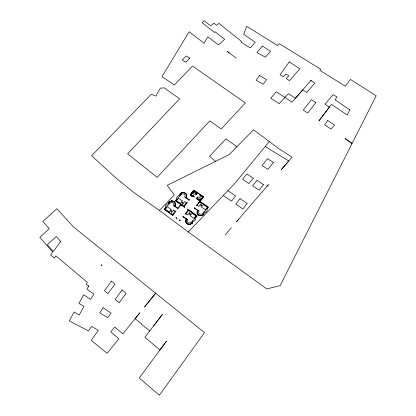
<?xml version="1.0" encoding="UTF-8"?>
<svg xmlns="http://www.w3.org/2000/svg" width="416" height="416" viewBox="0 0 416 416"><rect width="100%" height="100%" fill="white"/><g stroke="black" fill="none" stroke-linecap="round" stroke-linejoin="round"><path stroke-width="0.62" d="M197.044 215.961L196.971 215.649M186.67 195.754L186.612 196.331M164.268 209.196L164.362 208.884M175.438 204.454L175.282 203.076L174.652 201.989M180.112 195.146L179.785 194.199M203.362 213.548L203.752 212.971L203.689 213.533L204.064 213.788M168.906 203.596L168.584 202.639M192 222.196L192.395 221.614L192.613 221.806L192.327 222.175L192.748 222.596L192.239 223.226M180.497 194.62L180.107 195.172M175.438 204.459L175.339 205.041M172.614 215.046L172.879 215.764L173.051 215.498A0.619 0.567 -31.9 0 1 173.046 214.765L176.041 210.969L175.807 210.808L172.458 214.765L164.658 209.373L165.469 207.943L164.398 208.837M175.531 200.564L175.531 200.876M186.607 196.336L186.134 197.564M185.817 220.126L185.765 221.676M185.817 220.116L186.02 219.539M175.334 205.046L174.855 206.128L177.668 208.068M197.928 210.48L194.943 208.203L194.802 207.537L194.1 208.426L194.636 208.312M175.536 200.548C178.204 198.338 175.276 199.862 175.921 200.907L183.773 206.227L187.07 202.29L187.304 202.452L184.444 206.081A0.619 0.567 -29 0 0 184.543 206.887L184.824 207.485L181.34 205.187A0.619 0.562 -29.6 0 0 180.482 205.343L177.611 208.978L177.466 208.291L174.632 206.346M197.309 211.042L197.054 212.581M197.309 211.037L197.631 210.408L194.714 208.416M186.129 219.31L186.3 219.014L183.399 217.001M208.296 207.589C205.603 209.654 208.634 208.244 207.938 207.111L199.893 201.75L196.607 205.702L196.368 205.54L199.961 201.146L196.368 198.552L197.844 196.674L198.084 196.836L196.7 198.593L199.846 200.704L202.769 196.976L199.243 194.896L199.685 194.558L203.133 196.908L200.205 200.949L203.206 196.726L193.913 190.554L190.606 194.506L193.835 190.71L197.319 192.982L195.858 195.042L195.619 194.886L197.002 193.128L193.877 191.048L190.965 194.745L194.459 196.82L194.215 197.127L190.476 194.782L192.228 196.061L191.885 196.633L191.646 196.477L191.885 196.175L190.278 195.073L190.289 194.454M186.129 197.574L188.911 199.56M169.255 203.18L168.901 203.622M197.907 210.517L197.912 210.512A3.598 3.318 -26.8 0 0 198.905 215.046A3.598 3.318 -26.8 0 0 203.762 213.954L203.414 213.704M186.571 219.128L186.576 219.118A3.609 3.328 -30 0 0 187.538 223.694A3.609 3.328 -30 0 0 192.395 222.602L192.041 222.336M185.806 197.548L185.817 197.538A3.546 3.219 -28.2 0 0 184.881 193.133A3.546 3.219 -28.2 0 0 180.118 194.22L180.409 194.418M179.795 194.178L180.274 193.617M168.6 202.618L169.078 202.051M153.551 325.967L162.391 314.444L144.934 337.204L159.926 350.002L166.41 341.214L139.266 378.019L159.364 395.2L204.49 332.639L73.45 226.892L56.846 208.723L42.817 221.499L49.27 228.706L39.801 237.354L52.764 252.101L50.58 254.977L54.319 257.962L55.884 255.856L87.428 282.428L86.278 284.352L88.655 286.208L88.889 285.828L86.876 289.084L93.891 294.185L90.594 299.421L83.689 294.824L78.926 303.446L84.068 306.337L79.238 314.954L74.147 312.036L69.264 320.866L88.473 330.933L91.593 326.394L98.259 330.439L91.213 340.335L107.125 353.314L118.862 338.785L110.802 331.802L114.681 327.08L122.834 333.861L139.844 312.811L135.096 318.703L141.747 323.913L141.419 324.334L149.791 330.866M196.914 216.294C194.475 218.369 197.215 216.622 196.643 215.738L188.646 210.304L185.307 214.271L185.068 214.105L187.944 210.444A0.619 0.567 -29 0 0 187.845 209.633L187.548 209.035L191.074 211.349A0.624 0.572 -28.4 0 0 191.646 211.411L191.849 211.63M202.654 196.966L201.261 198.749L199.467 197.548L200.86 195.764M200.366 201.209L203.518 197.179L203.538 196.638L194.184 190.351M189.062 199.758L189.504 199.659L188.864 200.465L188.713 199.789L185.817 197.818M177.814 208.265L180.305 205.119L181.085 204.802L175.734 201.146M190.294 194.444L193.44 190.46L194.178 190.351M165.838 208.234L166.858 206.95A1.534 1.394 -31.6 0 1 168.293 205.15L169.307 203.866A2.995 2.72 -31.6 0 0 166.062 205.005A2.995 2.72 -31.6 0 0 165.833 208.224M265.205 146.468L288.735 160.992L281.31 169.634L292.032 157.175L277.914 147.961L269.277 141.534L234.452 183.83L188.245 231.967L159.494 210.449L133.666 192.384L115.232 177.356L91.619 155.719L151.315 94.224L155.865 96.101L160.446 87.968L162.053 88.161L163.998 87.714L179.598 98.8L127.603 153.8L157.175 177.351L209.799 120.869L221.198 128.976L245.367 102.955L192.488 66.04L174.351 85.036L162.006 76.601L189.166 31.741L204.048 43.233L207.818 36.852L218.52 44.866L224.661 39.307L215.098 31.772L214.386 32.412L202.098 22.708L204.235 20.8L210.756 25.906L213.84 23.15L216.632 25.324L218.837 23.364L241.774 41.631L241.493 42.458L250.354 47.928L255.247 42.177L243.672 34.315L246.735 26.38L277.711 45.599L279.157 43.607L320.726 69.228L319.79 70.299L345.275 86.18L350.397 79.42L376.199 95.789L280.14 285.62L266.77 288.928L188.245 231.967M266.874 186.441L268.414 184.636L236.387 221.889L238.878 219.014M231.317 227.776L225.134 234.988M200.335 201.245L200.158 201.526M159.494 210.449L174.268 195.005L167.206 185.344L229.164 154.612L253.536 129.797L269.277 141.534M192.234 223.231L190.741 224.198L189.119 224.463M169.083 202.046L169.874 201.438M180.279 193.612L181.511 192.769M203.226 214.911L204.09 213.814M203.221 214.916L202.353 215.441M169.879 201.432L171.891 200.84M191.818 211.645L191.376 211.744L196.846 215.509M181.516 192.764L183.201 192.4M202.342 215.446L201.994 215.582M201.989 215.587L200.491 215.805M172.5 215.062L172.255 215.01M171.896 200.84L174.231 201.588M183.206 192.4L184.049 192.494M189.114 224.463L188.141 224.292M200.361 215.8L198.151 214.88M184.054 192.499L185.604 193.289M188.136 224.292L187.366 223.948M200.174 201.536L208.244 206.981M187.361 223.943L186.389 223.08M172.172 214.963L164.455 209.602M223.252 195.499L231.52 201.126L235.544 195.978L227.947 190.658M236.928 146.713L225.956 138.882L209.472 156.369L215.602 161.33M229.148 52.822L227.38 51.501L236.241 58.136M169.25 202.894L168.917 202.66A3.557 3.229 -30.9 0 1 173.685 201.583A3.557 3.229 -30.9 0 1 174.585 206.019M186.581 218.852L183.648 216.809L183.492 216.112L182.728 217.084L183.388 216.986M197.818 214.531L197.283 213.621M185.999 193.716L186.191 193.991M186.316 222.976L186.129 222.685M186.196 193.996L186.67 195.744M186.129 222.68L185.89 222.144M197.241 213.507L197.142 213.174M185.884 222.134L185.765 221.681M197.142 213.169L197.054 212.586M176.077 217.62L175.89 217.859L176.878 218.546L177.07 218.306L176.077 217.62M349.778 109.829L347.235 115.045L331.438 104.39L318.911 120.89L329.41 107.063L324.927 104.161L333.128 94.609L337.048 97.016L334.984 99.72L349.778 109.829M103.043 307.71L99.788 312.936L107.791 317.647L111.088 313.097L103.043 307.71M101.676 265.112L101.317 265.647L101.873 264.826L101.676 265.112M289.229 61.927L280.051 74.745L283.384 76.736L285.896 74.121L288.813 75.67L286.333 78.484L289.396 80.704L299.926 68.775L289.229 61.927M122.06 289.957L115.196 299.52L119.205 302.713L126.121 293.348L122.06 289.957M259.522 75.535L256.136 80.246L263.084 84.287L266.599 79.695L259.522 75.535M327.72 120.536L324.641 124.784L330.938 129.054L334.532 125.081L327.72 120.536M111.483 281.096L104.452 290.701L107.916 293.67L114.951 284.17L111.483 281.096M60.757 241.545L53.29 251.404L47.377 244.696L56.254 236.532L60.757 241.545M240.063 198.697L235.846 204.142L242.902 208.998L247.244 203.393L240.063 198.697M315.874 102.544L307.726 113.084L303.29 110.001L311.444 99.663L315.874 102.544M207.402 207.334L205.447 209.841L201.422 207.126L203.377 204.625L207.402 207.334M204.35 211.416L203.346 212.722A3.026 2.792 -25.9 0 0 206.788 208.291L205.774 209.581A1.55 1.43 -25.9 0 1 204.35 211.411M196.082 215.94L194.111 218.462L190.112 215.717L192.078 213.205L196.082 215.94M192.998 220.048L191.989 221.359A3.037 2.803 -29.1 0 0 195.463 216.908L194.438 218.202A1.555 1.435 -29.1 0 1 192.998 220.043M199.919 201.62L197.116 205.208L198.91 206.419L201.718 202.831L199.919 201.62M179.436 219.955L179.249 220.194C179.462 220.636 180.851 220.522 180.258 220.126A0.624 0.572 -31.5 0 1 179.634 220.09L179.436 219.955M197.818 197.714L197.116 198.604L197.756 199.03L198.453 198.141L197.818 197.714M188.651 210.168L185.822 213.772L187.606 214.999L190.44 211.39L188.651 210.168M192.468 192.988L191.074 194.756L192.847 195.952L194.246 194.173L192.468 192.988M186.56 202.779L183.742 206.357L181.969 205.145L184.787 201.578L186.56 202.779M195.952 192.702L195.255 193.586L195.884 194.007L196.586 193.123L195.952 192.702M173.529 210.085L170.695 213.673L172.453 214.9L175.292 211.302L173.529 210.085M182.317 200.886L180.362 203.362L176.452 200.694L178.402 198.229L182.317 200.886M273.442 162.412L267.961 169.333L262.018 165.532L267.488 158.652L273.442 162.412M178.084 198.484L177.07 199.758A2.985 2.709 -29 0 1 177.273 196.555A2.985 2.709 -29 0 1 180.502 195.411L179.504 196.685A1.529 1.388 -29 0 0 178.084 198.479M171.07 209.383L169.099 211.874L165.209 209.175L167.18 206.695L171.07 209.383M263.5 184.605L259.106 190.143L252.611 185.853L256.994 180.352L263.5 184.605M155.808 293.051L144.664 306.842L155.808 293.051M253.261 178.22L248.929 183.55L242.57 179.234L246.896 173.935L253.261 178.22M262.387 46.062L257.052 52.52L265.382 57.195L270.608 51.256L262.387 46.062M311.116 80.231L310.892 80.496L314.922 83.044L306.743 92.446L302.754 89.856L292.022 102.164L276.271 91.775L270.733 98.264L279.162 103.667L288.47 93.688L295.417 98.264L311.116 80.231M189.795 58.162L185.822 62.239L182.239 59.904L186.3 55.973L189.795 58.162M351.879 143.27L345.036 138.642L351.879 143.27M181.132 194.787L180.06 194.059A3.697 3.359 -28.2 0 1 185.151 193.128A3.697 3.359 -28.2 0 1 185.734 197.896L184.652 197.163A2.298 2.085 -28.2 0 0 184.293 194.204A2.298 2.085 -28.2 0 0 181.132 194.787M199.087 210.902L197.985 210.153A3.754 3.463 -26.8 0 0 198.63 215.056A3.754 3.463 -26.8 0 0 203.819 214.115L202.712 213.361A2.33 2.148 -26.8 0 1 199.488 213.944A2.33 2.148 -26.8 0 1 199.087 210.902M169.931 203.237L168.865 202.504A3.713 3.37 -30.9 0 1 173.956 201.573A3.713 3.37 -30.9 0 1 174.502 206.378L173.43 205.639A2.304 2.09 -30.9 0 0 173.092 202.66A2.304 2.09 -30.9 0 0 169.931 203.237M187.751 219.518L186.654 218.759A3.765 3.474 -30 0 0 187.262 223.699A3.765 3.474 -30 0 0 192.452 222.763L191.35 222.004A2.34 2.158 -30 0 1 188.126 222.581A2.34 2.158 -30 0 1 187.751 219.518M171.163 211.708A0.593 0.541 -31.8 0 0 171.683 210.85A0.593 0.541 -31.8 0 0 170.685 210.907A0.593 0.541 -31.8 0 0 171.163 211.708M182.369 203.19A0.588 0.536 -29 0 0 182.967 202.384A0.588 0.536 -29 0 0 181.974 202.348A0.588 0.536 -29 0 0 182.369 203.19M189.914 214.484A0.593 0.546 -29 0 0 190.512 213.668A0.593 0.546 -29 0 0 189.509 213.626A0.593 0.546 -29 0 0 189.914 214.484M201.219 205.904A0.593 0.546 -26 0 0 201.812 205.088A0.593 0.546 -26 0 0 200.808 205.052A0.593 0.546 -26 0 0 201.219 205.904M199.586 200.096A0.567 0.515 -25.8 0 0 200.226 199.378A0.567 0.515 -25.8 0 0 199.28 199.254A0.567 0.515 -25.8 0 0 199.586 200.096M193.96 192.681A0.562 0.51 -26.1 0 0 194.527 191.916A0.562 0.51 -26.1 0 0 193.575 191.885A0.562 0.51 -26.1 0 0 193.96 192.681"/></g></svg>
